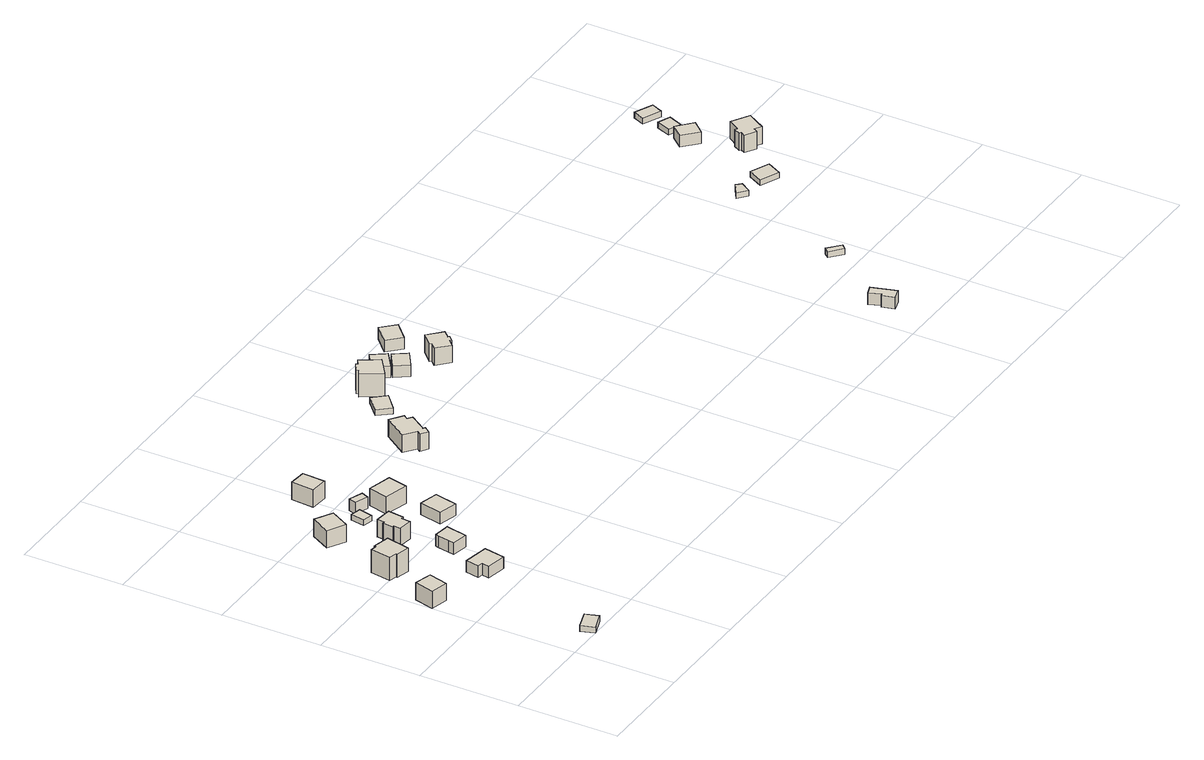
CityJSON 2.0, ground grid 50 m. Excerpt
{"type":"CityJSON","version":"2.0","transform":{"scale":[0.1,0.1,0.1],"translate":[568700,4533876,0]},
"CityObjects":{
"building1":{"type":"Building","geometry":[{"type":"MultiSurface","lod":"1","boundaries":[[[0,1,2,3]],[[0,3,4,5]],[[3,2,6,4]],[[2,1,7,6]],[[1,0,5,7]],[[5,4,6,7]]]}]},
"building2":{"type":"Building","geometry":[{"type":"MultiSurface","lod":"1","boundaries":[[[8,9,10,11]],[[8,11,12,13]],[[11,10,14,12]],[[10,9,15,14]],[[9,8,13,15]],[[13,12,14,15]]]}]},
"building3":{"type":"Building","geometry":[{"type":"MultiSurface","lod":"1","boundaries":[[[16,17,18,19,20,21,22,23]],[[16,23,24,25]],[[23,22,26,24]],[[22,21,27,26]],[[21,20,28,27]],[[20,19,29,28]],[[19,18,30,29]],[[18,17,31,30]],[[17,16,25,31]],[[25,24,26,27,28,29,30,31]]]}]},
"building4":{"type":"Building","geometry":[{"type":"MultiSurface","lod":"1","boundaries":[[[32,33,34,35,36,37]],[[32,37,38,39]],[[37,36,40,38]],[[36,35,41,40]],[[35,34,42,41]],[[34,33,43,42]],[[33,32,39,43]],[[39,38,40,41,42,43]]]}]},
"building5":{"type":"Building","geometry":[{"type":"MultiSurface","lod":"1","boundaries":[[[44,45,46,47]],[[44,47,48,49]],[[47,46,50,48]],[[46,45,51,50]],[[45,44,49,51]],[[49,48,50,51]]]}]},
"building6":{"type":"Building","geometry":[{"type":"MultiSurface","lod":"1","boundaries":[[[52,53,54,55,56,57]],[[52,57,58,59]],[[57,56,60,58]],[[56,55,61,60]],[[55,54,62,61]],[[54,53,63,62]],[[53,52,59,63]],[[59,58,60,61,62,63]]]}]},
"building7":{"type":"Building","geometry":[{"type":"MultiSurface","lod":"1","boundaries":[[[64,65,66,67,68,69,70,71,72,73]],[[64,73,74,75]],[[73,72,76,74]],[[72,71,77,76]],[[71,70,78,77]],[[70,69,79,78]],[[69,68,80,79]],[[68,67,81,80]],[[67,66,82,81]],[[66,65,83,82]],[[65,64,75,83]],[[75,74,76,77,78,79,80,81,82,83]]]}]},
"building8":{"type":"Building","geometry":[{"type":"MultiSurface","lod":"1","boundaries":[[[84,85,86,87]],[[84,87,88,89]],[[87,86,90,88]],[[86,85,91,90]],[[85,84,89,91]],[[89,88,90,91]]]}]},
"building9":{"type":"Building","geometry":[{"type":"MultiSurface","lod":"1","boundaries":[[[92,93,94,95]],[[92,95,96,97]],[[95,94,98,96]],[[94,93,99,98]],[[93,92,97,99]],[[97,96,98,99]]]}]},
"building10":{"type":"Building","geometry":[{"type":"MultiSurface","lod":"1","boundaries":[[[100,101,102,103]],[[100,103,104,105]],[[103,102,106,104]],[[102,101,107,106]],[[101,100,105,107]],[[105,104,106,107]]]}]},
"building11":{"type":"Building","geometry":[{"type":"MultiSurface","lod":"1","boundaries":[[[108,109,110,111]],[[108,111,112,113]],[[111,110,114,112]],[[110,109,115,114]],[[109,108,113,115]],[[113,112,114,115]]]}]},
"building12":{"type":"Building","geometry":[{"type":"MultiSurface","lod":"1","boundaries":[[[116,117,118,119]],[[116,119,120,121]],[[119,118,122,120]],[[118,117,123,122]],[[117,116,121,123]],[[121,120,122,123]]]}]},
"building13":{"type":"Building","geometry":[{"type":"MultiSurface","lod":"1","boundaries":[[[124,125,126,127,128,129,130,131,132,133]],[[124,133,134,135]],[[133,132,136,134]],[[132,131,137,136]],[[131,130,138,137]],[[130,129,139,138]],[[129,128,140,139]],[[128,127,141,140]],[[127,126,142,141]],[[126,125,143,142]],[[125,124,135,143]],[[135,134,136,137,138,139,140,141,142,143]]]}]},
"building14":{"type":"Building","geometry":[{"type":"MultiSurface","lod":"1","boundaries":[[[144,145,146,147]],[[144,147,148,149]],[[147,146,150,148]],[[146,145,151,150]],[[145,144,149,151]],[[149,148,150,151]]]}]},
"building15":{"type":"Building","geometry":[{"type":"MultiSurface","lod":"1","boundaries":[[[152,153,154,155,156,157,158,159]],[[152,159,160,161]],[[159,158,162,160]],[[158,157,163,162]],[[157,156,164,163]],[[156,155,165,164]],[[155,154,166,165]],[[154,153,167,166]],[[153,152,161,167]],[[161,160,162,163,164,165,166,167]]]}]},
"building16":{"type":"Building","geometry":[{"type":"MultiSurface","lod":"1","boundaries":[[[168,169,170,171]],[[168,171,172,173]],[[171,170,174,172]],[[170,169,175,174]],[[169,168,173,175]],[[173,172,174,175]]]}]},
"building17":{"type":"Building","geometry":[{"type":"MultiSurface","lod":"1","boundaries":[[[176,177,178,179]],[[176,179,180,181]],[[179,178,182,180]],[[178,177,183,182]],[[177,176,181,183]],[[181,180,182,183]]]}]},
"building18":{"type":"Building","geometry":[{"type":"MultiSurface","lod":"1","boundaries":[[[184,185,186,187,188,189,190,191,192,193]],[[184,193,194,195]],[[193,192,196,194]],[[192,191,197,196]],[[191,190,198,197]],[[190,189,199,198]],[[189,188,200,199]],[[188,187,201,200]],[[187,186,202,201]],[[186,185,203,202]],[[185,184,195,203]],[[195,194,196,197,198,199,200,201,202,203]]]}]},
"building19":{"type":"Building","geometry":[{"type":"MultiSurface","lod":"1","boundaries":[[[204,205,206,207]],[[204,207,208,209]],[[207,206,210,208]],[[206,205,211,210]],[[205,204,209,211]],[[209,208,210,211]]]}]},
"building20":{"type":"Building","geometry":[{"type":"MultiSurface","lod":"1","boundaries":[[[212,213,214,215,216,217]],[[212,217,218,219]],[[217,216,220,218]],[[216,215,221,220]],[[215,214,222,221]],[[214,213,223,222]],[[213,212,219,223]],[[219,218,220,221,222,223]]]}]},
"building21":{"type":"Building","geometry":[{"type":"MultiSurface","lod":"1","boundaries":[[[224,225,226,227]],[[224,227,228,229]],[[227,226,230,228]],[[226,225,231,230]],[[225,224,229,231]],[[229,228,230,231]]]}]},
"building22":{"type":"Building","geometry":[{"type":"MultiSurface","lod":"1","boundaries":[[[232,233,234,235]],[[232,235,236,237]],[[235,234,238,236]],[[234,233,239,238]],[[233,232,237,239]],[[237,236,238,239]]]}]},
"building23":{"type":"Building","geometry":[{"type":"MultiSurface","lod":"1","boundaries":[[[240,241,242,243]],[[240,243,244,245]],[[243,242,246,244]],[[242,241,247,246]],[[241,240,245,247]],[[245,244,246,247]]]}]},
"building24":{"type":"Building","geometry":[{"type":"MultiSurface","lod":"1","boundaries":[[[248,249,250,251]],[[248,251,252,253]],[[251,250,254,252]],[[250,249,255,254]],[[249,248,253,255]],[[253,252,254,255]]]}]},
"building25":{"type":"Building","geometry":[{"type":"MultiSurface","lod":"1","boundaries":[[[256,257,258,259,260,261,262,263,264,265]],[[256,265,266,267]],[[265,264,268,266]],[[264,263,269,268]],[[263,262,270,269]],[[262,261,271,270]],[[261,260,272,271]],[[260,259,273,272]],[[259,258,274,273]],[[258,257,275,274]],[[257,256,267,275]],[[267,266,268,269,270,271,272,273,274,275]]]}]},
"building26":{"type":"Building","geometry":[{"type":"MultiSurface","lod":"1","boundaries":[[[276,277,278,279]],[[276,279,280,281]],[[279,278,282,280]],[[278,277,283,282]],[[277,276,281,283]],[[281,280,282,283]]]}]},
"building27":{"type":"Building","geometry":[{"type":"MultiSurface","lod":"1","boundaries":[[[284,285,286,287]],[[284,287,288,289]],[[287,286,290,288]],[[286,285,291,290]],[[285,284,289,291]],[[289,288,290,291]]]}]}
},
"vertices":[
[258,99,0],[279,31,0],[187,1,0],[165,69,0],[165,69,30],[258,99,30],[187,1,30],[279,31,30],
[33,823,0],[119,799,0],[93,702,0],[6,725,0],[6,725,90],[33,823,90],[93,702,90],[119,799,90],
[220,966,0],[150,982,0],[152,990,0],[113,1000,0],[129,1103,0],[160,1096,0],[162,1106,0],[247,1086,0],[247,1086,120],[220,966,120],[162,1106,120],[160,1096,120],[129,1103,120],[113,1000,120],[152,990,120],[150,982,120],
[447,614,0],[346,632,0],[352,669,0],[327,674,0],[339,741,0],[466,718,0],[466,718,60],[447,614,60],[339,741,60],[327,674,60],[352,669,60],[346,632,60],
[349,1419,0],[295,1322,0],[208,1371,0],[262,1469,0],[262,1469,90],[349,1419,90],[208,1371,90],[295,1322,90],
[519,846,0],[438,860,0],[443,892,0],[454,948,0],[458,964,0],[539,952,0],[539,952,60],[519,846,60],[458,964,60],[454,948,60],[443,892,60],[438,860,60],
[398,1224,0],[481,1215,0],[471,1135,0],[459,1137,0],[454,1091,0],[383,1101,0],[387,1135,0],[378,1136,0],[384,1188,0],[394,1187,0],[394,1187,90],[398,1224,90],[384,1188,90],[378,1136,90],[387,1135,90],[383,1101,90],[454,1091,90],[459,1137,90],[471,1135,90],[481,1215,90],
[460,1391,0],[512,1378,0],[496,1309,0],[447,1321,0],[447,1321,30],[460,1391,30],[496,1309,30],[512,1378,30],
[577,1375,0],[510,1401,0],[524,1439,0],[593,1412,0],[593,1412,60],[577,1375,60],[524,1439,60],[510,1401,60],
[477,1703,0],[564,1695,0],[556,1580,0],[468,1588,0],[468,1588,90],[477,1703,90],[556,1580,90],[564,1695,90],
[745,1125,0],[720,1011,0],[624,1035,0],[650,1149,0],[650,1149,60],[745,1125,60],[624,1035,60],[720,1011,60],
[721,1349,0],[698,1250,0],[578,1281,0],[602,1380,0],[602,1380,90],[721,1349,90],[578,1281,90],[698,1250,90],
[1181,1521,0],[1204,1504,0],[1147,1420,0],[1156,1413,0],[1134,1383,0],[1097,1409,0],[1110,1426,0],[1052,1470,0],[1134,1587,0],[1195,1542,0],[1195,1542,90],[1181,1521,90],[1134,1587,90],[1052,1470,90],[1110,1426,90],[1097,1409,90],[1134,1383,90],[1156,1413,90],[1147,1420,90],[1204,1504,90],
[1255,1724,0],[1332,1794,0],[1387,1731,0],[1307,1662,0],[1307,1662,30],[1255,1724,30],[1387,1731,30],[1332,1794,30],
[1449,1921,0],[1506,1832,0],[1414,1764,0],[1351,1860,0],[1376,1875,0],[1371,1885,0],[1416,1913,0],[1422,1904,0],[1422,1904,120],[1449,1921,120],[1416,1913,120],[1371,1885,120],[1376,1875,120],[1351,1860,120],[1414,1764,120],[1506,1832,120],
[1512,1886,0],[1596,1946,0],[1643,1879,0],[1560,1819,0],[1560,1819,60],[1512,1886,60],[1643,1879,60],[1596,1946,60],
[1610,1744,0],[1566,1811,0],[1648,1866,0],[1693,1799,0],[1693,1799,60],[1610,1744,60],[1648,1866,60],[1566,1811,60],
[1881,1727,0],[1852,1696,0],[1858,1689,0],[1835,1666,0],[1828,1673,0],[1799,1644,0],[1741,1702,0],[1766,1729,0],[1758,1736,0],[1815,1792,0],[1815,1792,90],[1881,1727,90],[1758,1736,90],[1766,1729,90],[1741,1702,90],[1799,1644,90],[1828,1673,90],[1835,1666,90],[1858,1689,90],[1852,1696,90],
[1871,1958,0],[1791,1882,0],[1727,1947,0],[1808,2022,0],[1808,2022,60],[1871,1958,60],[1727,1947,60],[1791,1882,60],
[3139,233,0],[3117,291,0],[3162,307,0],[3200,185,0],[3145,168,0],[3127,229,0],[3127,229,60],[3139,233,60],[3145,168,60],[3200,185,60],[3162,307,60],[3117,291,60],
[3424,582,0],[3364,634,0],[3384,659,0],[3445,606,0],[3445,606,30],[3424,582,30],[3384,659,30],[3364,634,30],
[3662,1237,0],[3629,1184,0],[3584,1222,0],[3640,1260,0],[3640,1260,30],[3662,1237,30],[3584,1222,30],[3629,1184,30],
[3862,1215,0],[3824,1142,0],[3730,1183,0],[3768,1256,0],[3768,1256,30],[3862,1215,30],[3730,1183,30],[3824,1142,30],
[3881,1708,0],[3955,1641,0],[3901,1580,0],[3827,1647,0],[3827,1647,60],[3881,1708,60],[3901,1580,60],[3955,1641,60],
[3997,1489,0],[4084,1436,0],[4030,1346,0],[3997,1366,0],[3983,1345,0],[3929,1378,0],[3942,1400,0],[3932,1406,0],[3951,1439,0],[3962,1432,0],[3962,1432,90],[3997,1489,90],[3951,1439,90],[3932,1406,90],[3942,1400,90],[3929,1378,90],[3983,1345,90],[3997,1366,90],[4030,1346,90],[4084,1436,90],
[3888,1738,0],[3917,1808,0],[3979,1782,0],[3951,1712,0],[3951,1712,30],[3888,1738,30],[3979,1782,30],[3917,1808,30],
[4002,1840,0],[3911,1882,0],[3937,1938,0],[4029,1897,0],[4029,1897,30],[4002,1840,30],[3937,1938,30],[3911,1882,30]
]}
